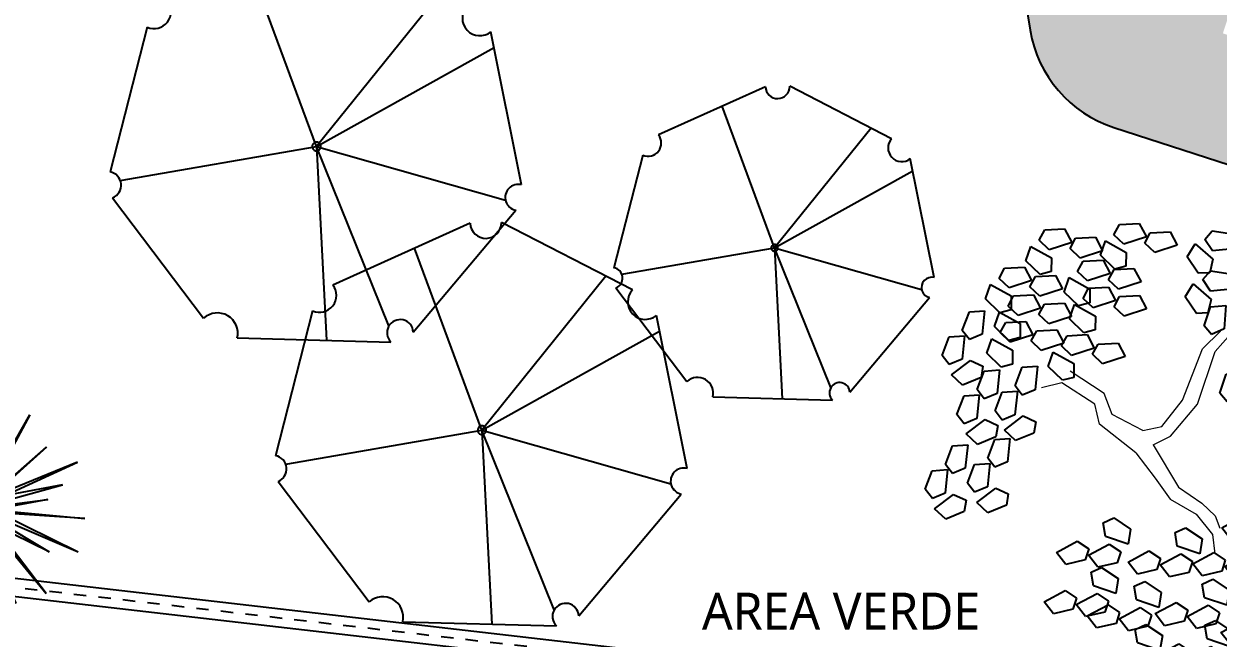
# Model space of a CAD drawing. Header units: feet. Extents: x 1019 to 2236, y -546 to 122.
# Drawn here: x 1088.16 to 1097.85, y -243.1 to -238.12 of the extents above; entities that cross this region are included whole.
import ezdxf

# ---------------------------------------------------------------- set-up
doc = ezdxf.new("R2010")
doc.units = ezdxf.units.FT
doc.header["$LTSCALE"] = 0.05
doc.header["$MEASUREMENT"] = 0
doc.linetypes.add('DASHDOT', pattern=[25.4, 12.7, -6.35, 0, -6.35])
for name, color, linetype, lineweight in [('A-GENM', 8, 'Continuous', 9), ('arq-pisos', 251, 'Continuous', 5), ('None', 7, 'Continuous', 5)]:
    doc.layers.add(name, color=color, linetype=linetype, lineweight=lineweight)
for name, color, linetype in [('DIM', 10, 'Continuous'), ('PISO', 8, 'Continuous'), ('SOLAR', 2, 'DASHDOT'), ('TXT', 2, 'Continuous')]:
    doc.layers.add(name, color=color, linetype=linetype)
doc.layers.add('PLANTS', color=7, linetype='Continuous', true_color=0x005716)
doc.styles.add('ads', font='trebuc.ttf', dxfattribs={"height": 0.14})

# ---------------------------------------------------------------- blocks, each defined once
blk = doc.blocks.new('Arbol200')
at = {"color": 33, "linetype": 'Continuous'}
for p, q in [((0.4574951999998916, 0.5537303999975819), (0.5337287999989598, 0.6718463999997737)), ((0.5337287999989598, 0.6718463999997737), (0.6184944000002246, 0.7262243999979517)), ((0.550641599999642, 0.5264423999993567), (0.6778007999986471, 0.6808067999980237)), ((0.6778007999986471, 0.6808067999980237), (0.8216783999996436, 0.7262243999979517)), ((0.3727367999994271, 0.3541499999984779), (0.4574951999998916, 0.5537303999975819)), ((-0.7032708000002571, 0.4266540000004141), (-0.8557092000001034, 0.5174819999978325)), ((0.4744223999989003, 0.3087359999997687), (0.550641599999642, 0.5264423999993567)), ((-0.7032708000002571, 0.3268620000002528), (-0.8640756000002624, 0.4358124000002107)), ((-0.2796048000013002, 0.3722759999989619), (-0.7032708000002571, 0.4266540000004141)), ((-1.135203042679223e-14, 0.2179043999978574), (-0.2796048000013002, 0.3722759999989619)), ((-0.2881512000001862, 0.2541600000000443), (-0.7032708000002571, 0.3268620000002528)), ((0.09313559999935705, 0.09998999999843078), (0.3727367999994271, 0.3541499999984779)), ((0.3389003999993179, 0.163529999997624), (0.4744223999989003, 0.3087359999997687)), ((-0.05929920000090758, 0.1362419999993989), (-0.2881512000001862, 0.2541600000000443)), ((0.09313559999935705, 0.09998999999843078), (-1.135203042679223e-14, 0.2179043999978574)), ((-1.135203042679223e-14, -2.84147705365001e-15), (-0.05929920000090758, 0.1362419999993989)), ((0.1779083999997851, -0.01812960000170562), (0.3389003999993179, 0.163529999997624)), ((-1.135203042679223e-14, -2.84147705365001e-15), (-0.07621920000075305, -0.2541636000012687)), ((0.1779083999997851, -0.01812960000170562), (0.01691640000025246, -0.3358259999997272)), ((-0.07621920000075305, -0.2541636000012687), (-0.2202912000004403, -0.3447936000004148)), ((-0.2202912000004403, -0.3447936000004148), (-0.3389040000005593, -0.6354035999997023)), ((0.01691640000025246, -0.3358259999997272), (-0.1271628000002351, -0.3993696000001392)), ((-0.1271628000002351, -0.3993696000001392), (-0.2372112000002857, -0.6806124000009759)), ((-0.2372112000002857, -0.6806124000009759), (-0.1695492000004492, -0.8260236000005562))]:
    blk.add_line(p, q, dxfattribs=at)
at = {"layer": 'PLANTS', "linetype": 'Continuous'}
for p, q in [((-0.6969347999998831, 1.644184799998035), (-0.5788044000010018, 1.74096719999761)), ((-0.5788044000010018, 1.74096719999761), (-0.4737060000003225, 1.689757199997981)), ((0.09125279999879013, 1.601254799998784), (0.1497887999999762, 1.74230639999914)), ((0.1497887999999762, 1.74230639999914), (0.2666231999988554, 1.746701999997455)), ((0.2666231999988554, 1.746701999997455), (0.2426508000000353, 1.566730800000002)), ((-0.9263412000002176, 1.555462799999802), (-0.8082072000001175, 1.652238000000213)), ((-0.8082072000001175, 1.652238000000213), (-0.7031088000010753, 1.601028000000585)), ((-0.4737060000003225, 1.689757199997981), (-0.5797007999999664, 1.542340800000599)), ((0.2941451999993546, 1.60529399999759), (0.3346091999986924, 1.703455199999004)), ((0.3346091999986924, 1.703455199999004), (0.4226903999993624, 1.692414000000278)), ((0.4226903999993624, 1.692414000000278), (0.4858559999995009, 1.553374800000162)), ((0.4894523999990156, 1.556042399999566), (0.5479955999993649, 1.697090399998703)), ((0.5479955999993649, 1.697090399998703), (0.6648227999990808, 1.701486000000292)), ((0.6648227999990808, 1.701486000000292), (0.640857599999424, 1.521514799999565)), ((0.6923411999999984, 1.560078000000428), (0.7328124000001366, 1.658235600000623)), ((0.7328124000001366, 1.658235600000623), (0.8208971999987511, 1.647197999999841)), ((-0.7031088000010753, 1.601028000000585), (-0.8091072000003009, 1.453615199997873)), ((-0.6849720000002093, 1.556225999999512), (-0.6969347999998831, 1.644184799998035)), ((-0.4766436000010912, 1.462525199998706), (-0.3585059999997725, 1.55930759999828)), ((-0.3585059999997725, 1.55930759999828), (-0.2534147999998936, 1.508097599998652)), ((0.1432800000000384, 1.529330399999887), (0.09125279999879013, 1.601254799998784)), ((0.2426508000000353, 1.566730800000002), (0.1432800000000384, 1.529330399999887)), ((0.40936319999945, 1.464969599997855), (0.2941451999993546, 1.60529399999759)), ((0.8075627999996754, 1.419753599997418), (0.6923411999999984, 1.560078000000428)), ((0.7519428000001311, 1.501466399999842), (0.8104859999988434, 1.642518000000197)), ((0.8104859999988434, 1.642518000000197), (0.9273132000001965, 1.646910000000568)), ((0.8208971999987511, 1.647197999999841), (0.8840627999988896, 1.50816239999767)), ((0.9273132000001965, 1.646910000000568), (0.9033479999989026, 1.466942399997785)), ((0.9548351999990585, 1.505501999997429), (0.9953063999991968, 1.603659599997624)), ((0.9953063999991968, 1.603659599997624), (1.083387599999867, 1.592625599998061)), ((1.083387599999867, 1.592625599998061), (1.146553200000005, 1.453586399997945)), ((-0.9143748000009622, 1.467503999998004), (-0.9263412000002176, 1.555462799999802)), ((-0.8091072000003009, 1.453615199997873), (-0.9143748000009622, 1.467503999998004)), ((-0.7060499999997887, 1.373803200000472), (-0.5879160000013257, 1.470581999998828)), ((-0.5797007999999664, 1.542340800000599), (-0.6849720000002093, 1.556225999999512)), ((-0.5879160000013257, 1.470581999998828), (-0.4828176000006464, 1.419379199998363)), ((-0.2534147999998936, 1.508097599998652), (-0.3594059999999558, 1.360684799999214)), ((0.4858559999995009, 1.553374800000162), (0.40936319999945, 1.464969599997855)), ((0.5414795999986267, 1.48411439999945), (0.4894523999990156, 1.556042399999566)), ((0.640857599999424, 1.521514799999565), (0.5414795999986267, 1.48411439999945)), ((0.8039771999989056, 1.429538399999726), (0.7519428000001311, 1.501466399999842)), ((0.9033479999989026, 1.466942399997785), (0.8039771999989056, 1.429538399999726)), ((0.8840627999988896, 1.50816239999767), (0.8075627999996754, 1.419753599997418)), ((1.070060399999954, 1.365181199998912), (0.9548351999990585, 1.505501999997429)), ((-0.9386964000001283, 1.390683599998371), (-0.7586100000013288, 1.413773999999827)), ((-0.9044280000011098, 1.278910799998991), (-0.9386964000001283, 1.390683599998371)), ((-0.7586100000013288, 1.413773999999827), (-0.6969312000003014, 1.327345199998669)), ((-0.4828176000006464, 1.419379199998363), (-0.5888124000002903, 1.271962799997706)), ((-0.4646807999997804, 1.374566400000182), (-0.4766436000010912, 1.462525199998706)), ((-0.3594059999999558, 1.360684799999214), (-0.4646807999997804, 1.374566400000182)), ((-0.2479752000001212, 1.34460719999806), (-0.1298448000012399, 1.441393199998853)), ((-0.02475000000014232, 1.390183199999225), (-0.1307447999997862, 1.242766799998569)), ((-0.1298448000012399, 1.441393199998853), (-0.02475000000014232, 1.390183199999225)), ((0.320921999999689, 1.360785600000596), (0.3613931999998272, 1.458957599999118)), ((0.3613931999998272, 1.458957599999118), (0.4494780000000787, 1.447909199997954)), ((0.4494780000000787, 1.447909199997954), (0.5126471999997988, 1.308877200000276)), ((0.7191287999990776, 1.31556960000016), (0.7595999999992159, 1.413741599998681)), ((0.7595999999992159, 1.413741599998681), (0.8476775999986671, 1.402693199997517)), ((0.8476775999986671, 1.402693199997517), (0.9108468000000243, 1.263661199999839)), ((1.05933960000001, 1.270760399999924), (1.117886399999941, 1.411812000000279)), ((1.146553200000005, 1.453586399997945), (1.070060399999954, 1.365181199998912)), ((1.117886399999941, 1.411812000000279), (1.234710000000075, 1.416203999997376)), ((1.234710000000075, 1.416203999997376), (1.210744799998781, 1.236236399997867)), ((-0.6969312000003014, 1.327345199998669), (-0.7530696000001739, 1.258577999997939)), ((-0.6940800000009516, 1.285844399998675), (-0.7060499999997887, 1.373803200000472)), ((-0.5888124000002903, 1.271962799997706), (-0.6940800000009516, 1.285844399998675)), ((-0.4773852000000374, 1.255888799997771), (-0.3592548000011561, 1.352663999998182)), ((-0.2541564000004768, 1.301453999998554), (-0.3601476000005391, 1.154037599997898)), ((-0.3592548000011561, 1.352663999998182), (-0.2541564000004768, 1.301453999998554)), ((-0.2360160000000291, 1.256648399999537), (-0.2479752000001212, 1.34460719999806)), ((0.4361471999989476, 1.220468400000024), (0.320921999999689, 1.360785600000596)), ((0.5126471999997988, 1.308877200000276), (0.4361471999989476, 1.220468400000024)), ((0.8343539999999734, 1.175255999997532), (0.7191287999990776, 1.31556960000016)), ((0.9816263999993565, 1.26099719999838), (1.022097599999495, 1.359165599998957)), ((1.022097599999495, 1.359165599998957), (1.110175199998946, 1.348117199997793)), ((1.110175199998946, 1.348117199997793), (1.173337199999503, 1.209085200000115)), ((1.262231999998937, 1.274795999997511), (1.302703199999075, 1.372960800000143)), ((1.302703199999075, 1.372960800000143), (1.390784399999745, 1.361919599998143)), ((1.390784399999745, 1.361919599998143), (1.453949999999884, 1.222880399998027)), ((-0.7530696000001739, 1.258577999997939), (-0.9044280000011098, 1.278910799998991)), ((-0.9003132000012668, 1.172116799998909), (-0.7821792000011668, 1.268899199998484)), ((-0.677088000001288, 1.217689199998855), (-0.7830828000009318, 1.070272799998199)), ((-0.7821792000011668, 1.268899199998484), (-0.677088000001288, 1.217689199998855)), ((-0.7184052000013366, 1.209023999999042), (-0.5383188000008999, 1.232114400000498)), ((-0.6841332000010992, 1.097251199999661), (-0.7184052000013366, 1.209023999999042)), ((-0.5383188000008999, 1.232114400000498), (-0.4766364000002908, 1.145689200000558)), ((-0.4654152000012004, 1.167926399998029), (-0.4773852000000374, 1.255888799997771)), ((-0.1307447999997862, 1.242766799998569), (-0.2360160000000291, 1.256648399999537)), ((0.269157599999005, 1.120226399998134), (0.327693600000191, 1.261277999998489)), ((0.327693600000191, 1.261277999998489), (0.4445243999994886, 1.265673600000079)), ((0.4445243999994886, 1.265673600000079), (0.4205556000002502, 1.085702399999351)), ((0.4720391999991875, 1.124265600000214), (0.5125103999993257, 1.22241959999919)), ((0.5125103999993257, 1.22241959999919), (0.6005915999999956, 1.211385599999627)), ((0.6005915999999956, 1.211385599999627), (0.6637643999992974, 1.072346399999512)), ((0.9108468000000243, 1.263661199999839), (0.8343539999999734, 1.175255999997532)), ((1.096844399999452, 1.120679999997807), (0.9816263999993565, 1.26099719999838)), ((1.111366799999621, 1.198832399999807), (1.05933960000001, 1.270760399999924)), ((1.173337199999503, 1.209085200000115), (1.096844399999452, 1.120679999997807)), ((1.210744799998781, 1.236236399997867), (1.111366799999621, 1.198832399999807)), ((1.377449999999032, 1.134475199998994), (1.262231999998937, 1.274795999997511)), ((1.453949999999884, 1.222880399998027), (1.377449999999032, 1.134475199998994)), ((-1.409558400000253, 1.113483599997559), (-1.305216000000121, 1.166212799997444)), ((-1.403931600000953, 0.9608759999977308), (-1.409558400000253, 1.113483599997559)), ((-1.305216000000121, 1.166212799997444), (-1.251925200000016, 0.9926423999993829)), ((-1.129723200001183, 1.083394799997401), (-1.011589200001083, 1.180169999997813)), ((-0.9064908000004037, 1.128967200000622), (-1.012489200001266, 0.9815507999999652)), ((-1.011589200001083, 1.180169999997813), (-0.9064908000004037, 1.128967200000622)), ((-0.8883540000011748, 1.084158000000386), (-0.9003132000012668, 1.172116799998909)), ((-0.4766364000002908, 1.145689200000558), (-0.532778399999745, 1.07691839999861)), ((-0.4897440000011669, 1.091105999998396), (-0.3096503999999299, 1.114196399999852)), ((-0.3601476000005391, 1.154037599997898), (-0.4654152000012004, 1.167926399998029)), ((-0.3096503999999299, 1.114196399999852), (-0.2479752000001212, 1.027771199999913)), ((0.3211848000002533, 1.048301999999236), (0.269157599999005, 1.120226399998134)), ((0.5872644000000832, 0.9839412000004784), (0.4720391999991875, 1.124265600000214)), ((0.6411275999991517, 1.097945999999135), (0.7579584000000863, 1.102337999999506)), ((0.7579584000000863, 1.102337999999506), (0.7339895999992109, 0.9223703999999968)), ((1.289016000000072, 1.030291199998461), (1.32948720000021, 1.128459599999039)), ((1.32948720000021, 1.128459599999039), (1.417564799999661, 1.117411199997875)), ((1.417564799999661, 1.117411199997875), (1.480733999999381, 0.9783792000001965)), ((-1.117753200000709, 0.9954359999988781), (-1.129723200001183, 1.083394799997401)), ((-0.7830828000009318, 1.070272799998199), (-0.8883540000011748, 1.084158000000386)), ((-0.532778399999745, 1.07691839999861), (-0.6841332000010992, 1.097251199999661)), ((-0.455468400001348, 0.9793331999990158), (-0.4897440000011669, 1.091105999998396)), ((-0.2479752000001212, 1.027771199999913), (-0.3041172000012125, 0.959003999999183)), ((0.4205556000002502, 1.085702399999351), (0.3211848000002533, 1.048301999999236)), ((0.5825880000000211, 0.9568943999987793), (0.6411275999991517, 1.097945999999135)), ((0.6637643999992974, 1.072346399999512), (0.5872644000000832, 0.9839412000004784)), ((0.7854803999989485, 0.9609335999975854), (0.8259443999999234, 1.059094799998999)), ((0.8259443999999234, 1.059094799998999), (0.9140255999989562, 1.048053600000273)), ((0.9140255999989562, 1.048053600000273), (0.9771911999990948, 0.9090144000001572)), ((1.404244799998912, 0.8899739999978891), (1.289016000000072, 1.030291199998461)), ((-1.477641600000254, 0.8771327999987959), (-1.37329560000054, 0.9298619999986811)), ((-1.326646800001265, 0.9172079999974783), (-1.403931600000953, 0.9608759999977308)), ((-1.37329560000054, 0.9298619999986811), (-1.320008400000017, 0.7562916000006197)), ((-1.251925200000016, 0.9926423999993829), (-1.326646800001265, 0.9172079999974783)), ((-1.142078400001094, 0.918615599999245), (-0.9619920000006572, 0.941705999997427)), ((-1.107806400000857, 0.8068427999998646), (-1.142078400001094, 0.918615599999245)), ((-1.012489200001266, 0.9815507999999652), (-1.117753200000709, 0.9954359999988781)), ((-0.9619920000006572, 0.941705999997427), (-0.9003096000000481, 0.8552771999995428)), ((-0.5705208000010429, 0.8200727999996131), (-0.4523904000005246, 0.9168480000000243)), ((-0.3041172000012125, 0.959003999999183), (-0.455468400001348, 0.9793331999990158)), ((-0.4523904000005246, 0.9168480000000243), (-0.3472919999998453, 0.8656451999995596)), ((-0.3411144000007084, 0.9087947999978467), (-0.22298400000019, 1.005577199997421)), ((-0.1178928000003111, 0.9543671999977931), (-0.2238875999999549, 0.8069508000004105)), ((-0.22298400000019, 1.005577199997421), (-0.1178928000003111, 0.9543671999977931)), ((0.4988339999990671, 0.8797571999999462), (0.5393051999992053, 0.9779256000005232)), ((0.5393051999992053, 0.9779256000005232), (0.6273863999998752, 0.9668771999993594)), ((0.6346151999996322, 0.8849699999998818), (0.5825880000000211, 0.9568943999987793)), ((0.6273863999998752, 0.9668771999993594), (0.6905520000000137, 0.827845199998407)), ((0.7339895999992109, 0.9223703999999968), (0.6346151999996322, 0.8849699999998818)), ((0.9006983999990438, 0.8206091999978496), (0.7854803999989485, 0.9609335999975854)), ((1.321253999999305, 0.8293967999998102), (1.379793600000073, 0.9704484000001655)), ((1.379793600000073, 0.9704484000001655), (1.496624399999371, 0.974843999998481)), ((1.480733999999381, 0.9783792000001965), (1.404244799998912, 0.8899739999978891)), ((1.496624399999371, 0.974843999998481), (1.472651999998914, 0.7948727999977534)), ((1.52414639999987, 0.8334359999986162), (1.564610399999208, 0.93159720000003)), ((1.564610399999208, 0.93159720000003), (1.652691599999878, 0.9205559999980294)), ((1.652691599999878, 0.9205559999980294), (1.715857200000016, 0.7815167999979138)), ((-1.472018400000536, 0.7245215999977489), (-1.477641600000254, 0.8771327999987959)), ((-0.9003096000000481, 0.8552771999995428), (-0.9564516000011394, 0.7865099999988131)), ((-0.3472919999998453, 0.8656451999995596), (-0.4532904000007079, 0.7182287999989029)), ((-0.3291516000010347, 0.8208359999993233), (-0.3411144000007084, 0.9087947999978467)), ((0.6140519999991625, 0.7394399999993737), (0.4988339999990671, 0.8797571999999462)), ((0.6905520000000137, 0.827845199998407), (0.6140519999991625, 0.7394399999993737)), ((0.9771911999990948, 0.9090144000001572), (0.9006983999990438, 0.8206091999978496)), ((1.014627599999937, 0.7481483999974414), (1.07317079999865, 0.8891963999998522)), ((1.07317079999865, 0.8891963999998522), (1.189994399998784, 0.8935919999981677)), ((1.189994399998784, 0.8935919999981677), (1.166032799998709, 0.7136243999986589)), ((1.217516399999283, 0.7521839999983029), (1.257987599999421, 0.850341599998498)), ((1.257987599999421, 0.850341599998498), (1.346072399999673, 0.8393075999989349)), ((1.373281199998917, 0.7574723999976384), (1.321253999999305, 0.8293967999998102)), ((1.346072399999673, 0.8393075999989349), (1.40923440000023, 0.7002683999988192)), ((1.639364399999965, 0.6931115999988804), (1.52414639999987, 0.8334359999986162)), ((-1.320008400000017, 0.7562916000006197), (-1.394730000001266, 0.6808571999987151)), ((-1.348264800000299, 0.6150203999979538), (-1.257735600000899, 0.7723979999984265)), ((-1.257735600000899, 0.7723979999984265), (-1.151604000000782, 0.7692551999985852)), ((-1.151604000000782, 0.7692551999985852), (-1.130792400001349, 0.6829559999987367)), ((-0.9564516000011394, 0.7865099999988131), (-1.107806400000857, 0.8068427999998646)), ((-0.8240904000009436, 0.6910883999982587), (-0.7059564000008435, 0.787870799997833)), ((-0.6008652000009647, 0.736660799998205), (-0.7068600000006084, 0.5892443999975483)), ((-0.7059564000008435, 0.787870799997833), (-0.6008652000009647, 0.736660799998205)), ((-0.5585616000009508, 0.7321139999978157), (-0.5705208000010429, 0.8200727999996131)), ((-0.2238875999999549, 0.8069508000004105), (-0.3291516000010347, 0.8208359999993233)), ((0.8122571999992828, 0.7164252000005916), (0.852728399999421, 0.8145935999978945)), ((0.852728399999421, 0.8145935999978945), (0.9408131999996725, 0.8035452000000048)), ((0.9408131999996725, 0.8035452000000048), (1.003982399999393, 0.6645131999990525)), ((1.066654799999549, 0.6762204000005994), (1.014627599999937, 0.7481483999974414)), ((1.332734399999379, 0.6118631999997859), (1.217516399999283, 0.7521839999983029)), ((1.472651999998914, 0.7948727999977534), (1.373281199998917, 0.7574723999976384)), ((1.715857200000016, 0.7815167999979138), (1.639364399999965, 0.6931115999988804)), ((-1.545080399999835, 0.6141276000002079), (-1.44073800000134, 0.6668568000000931)), ((-1.394730000001266, 0.6808571999987151), (-1.472018400000536, 0.7245215999977489)), ((-1.44073800000134, 0.6668568000000931), (-1.387447200001236, 0.4932863999987575)), ((-1.240200000000561, 0.659541599998917), (-1.135857600000429, 0.7122707999988023)), ((-1.234573200001262, 0.5069339999990887), (-1.240200000000561, 0.659541599998917)), ((-1.130792400001349, 0.6829559999987367), (-1.238526000000286, 0.5747147999998531)), ((-1.135857600000429, 0.7122707999988023), (-1.082566800000325, 0.5387003999974667)), ((-1.053496800001278, 0.6023664000000252), (-0.935362800001178, 0.6991416000004363)), ((-0.8302644000004988, 0.6479387999999715), (-0.9362628000013613, 0.5005223999993148)), ((-0.935362800001178, 0.6991416000004363), (-0.8302644000004988, 0.6479387999999715)), ((-0.8121276000012698, 0.6031259999985167), (-0.8240904000009436, 0.6910883999982587)), ((-0.5828796000005354, 0.6552935999981826), (-0.4027932000000987, 0.6783839999996387)), ((-0.5486111999998797, 0.5435207999988023), (-0.5828796000005354, 0.6552935999981826)), ((-0.4532904000007079, 0.7182287999989029), (-0.5585616000009508, 0.7321139999978157)), ((-0.4027932000000987, 0.6783839999996387), (-0.3411144000007084, 0.5919551999984803)), ((0.9274859999997601, 0.576108000000019), (0.8122571999992828, 0.7164252000005916)), ((1.003982399999393, 0.6645131999990525), (0.9274859999997601, 0.576108000000019)), ((1.166032799998709, 0.7136243999986589), (1.066654799999549, 0.6762204000005994)), ((1.40923440000023, 0.7002683999988192), (1.332734399999379, 0.6118631999997859)), ((1.550923200000204, 0.5889275999983482), (1.591394399998705, 0.6870959999989252)), ((1.591394399998705, 0.6870959999989252), (1.679479199998957, 0.6760511999989801)), ((1.679479199998957, 0.6760511999989801), (1.742648399998677, 0.5370191999980278)), ((-1.539453600000536, 0.4615200000003795), (-1.545080399999835, 0.6141276000002079)), ((-1.238526000000286, 0.5747147999998531), (-1.348264800000299, 0.6150203999979538)), ((-1.041530400000386, 0.5144075999982277), (-1.053496800001278, 0.6023664000000252)), ((-0.7068600000006084, 0.5892443999975483), (-0.8121276000012698, 0.6031259999985167)), ((-0.3411144000007084, 0.5919551999984803), (-0.3972528000005809, 0.5231879999977508)), ((0.6673644000000308, 0.4667040000003879), (0.7259003999995798, 0.6077555999974691)), ((0.7259003999995798, 0.6077555999974691), (0.8427311999988774, 0.6121511999990588)), ((0.8427311999988774, 0.6121511999990588), (0.818762399999639, 0.4321799999983312)), ((0.8702531999993766, 0.4707431999991939), (0.9107171999987144, 0.5688971999981702)), ((0.9107171999987144, 0.5688971999981702), (0.9987983999993844, 0.5578631999986072)), ((0.9987983999993844, 0.5578631999986072), (1.061963999999523, 0.4188239999984915)), ((1.244303999999999, 0.5076755999980349), (1.284775200000138, 0.6058475999998307)), ((1.284775200000138, 0.6058475999998307), (1.372849200000007, 0.5947991999986669)), ((1.372849200000007, 0.5947991999986669), (1.436021999999309, 0.4557671999977145)), ((1.666151999999044, 0.4486103999977757), (1.550923200000204, 0.5889275999983482)), ((-1.462168800000847, 0.417852000000127), (-1.539453600000536, 0.4615200000003795)), ((-1.387447200001236, 0.4932863999987575), (-1.462168800000847, 0.417852000000127)), ((-1.308283200000562, 0.4231908000001539), (-1.20394080000043, 0.475920000000039)), ((-1.157288399999936, 0.4632659999988362), (-1.234573200001262, 0.5069339999990887)), ((-1.20394080000043, 0.475920000000039), (-1.150650000000325, 0.3023495999987034)), ((-1.082566800000325, 0.5387003999974667), (-1.157288399999936, 0.4632659999988362)), ((-1.065855600000771, 0.4375835999973759), (-0.8857692000003339, 0.4606776000000508)), ((-0.9362628000013613, 0.5005223999993148), (-1.041530400000386, 0.5144075999982277)), ((-0.8857692000003339, 0.4606776000000508), (-0.8240868000013619, 0.3742487999988924)), ((-0.3972528000005809, 0.5231879999977508), (-0.5486111999998797, 0.5435207999988023)), ((0.719391599999642, 0.3947795999982162), (0.6673644000000308, 0.4667040000003879)), ((0.9854711999994719, 0.3304187999994582), (0.8702531999993766, 0.4707431999991939)), ((1.359529199999258, 0.3673619999986812), (1.244303999999999, 0.5076755999980349)), ((1.742648399998677, 0.5370191999980278), (1.666151999999044, 0.4486103999977757)), ((-1.613167200001055, 0.3777767999981705), (-1.508817600000123, 0.4305059999980557)), ((-1.607540400000118, 0.2251619999991789), (-1.613167200001055, 0.3777767999981705)), ((-1.508817600000123, 0.4305059999980557), (-1.455534000000819, 0.2569355999999942)), ((-1.302660000000844, 0.2705795999991067), (-1.308283200000562, 0.4231908000001539)), ((-1.031583600000533, 0.3258107999979955), (-1.065855600000771, 0.4375835999973759)), ((-0.8240868000013619, 0.3742487999988924), (-0.8802252000012344, 0.3054815999981628)), ((0.818762399999639, 0.4321799999983312), (0.719391599999642, 0.3947795999982162)), ((1.061963999999523, 0.4188239999984915), (0.9854711999994719, 0.3304187999994582)), ((1.133229599999674, 0.2398319999985659), (1.191769199998805, 0.3808799999977026)), ((1.191769199998805, 0.3808799999977026), (1.30859999999974, 0.3852755999992922)), ((1.30859999999974, 0.3852755999992922), (1.284631199998864, 0.2053043999985647)), ((1.436021999999309, 0.4557671999977145), (1.359529199999258, 0.3673619999986812)), ((1.45521359999874, 0.3123323999992834), (1.513749599999926, 0.4533839999996388)), ((1.513749599999926, 0.4533839999996388), (1.630583999998805, 0.4577795999979543)), ((1.630583999998805, 0.4577795999979543), (1.606611599999985, 0.2778084000005009)), ((1.658095199998922, 0.3163715999980894), (1.698566399999061, 0.4145256000003399)), ((1.698566399999061, 0.4145256000003399), (1.786651199999312, 0.4034915999975027)), ((1.786651199999312, 0.4034915999975027), (1.849820399999032, 0.264452399997387)), ((-1.150650000000325, 0.3023495999987034), (-1.225371599999937, 0.226915200000073)), ((-1.178906400000608, 0.1610783999993117), (-1.088380800000789, 0.318459599997729)), ((-1.088380800000789, 0.318459599997729), (-0.9822528000002535, 0.3153131999999431)), ((-0.8802252000012344, 0.3054815999981628), (-1.031583600000533, 0.3258107999979955)), ((-0.9822528000002535, 0.3153131999999431), (-0.9614376000012383, 0.2290175999980391)), ((0.8970335999992926, 0.2262347999989259), (0.937501199999849, 0.324403199999503)), ((0.937501199999849, 0.324403199999503), (1.025586000000101, 0.3133547999983392)), ((1.025586000000101, 0.3133547999983392), (1.088758799999402, 0.1743227999973868)), ((1.336114799999438, 0.2438675999994274), (1.376585999999577, 0.3420323999987857)), ((1.376585999999577, 0.3420323999987857), (1.464667200000247, 0.3309912000000594)), ((1.507240799999988, 0.2404080000003858), (1.45521359999874, 0.3123323999992834)), ((1.464667200000247, 0.3309912000000594), (1.527839999999548, 0.1919519999999437)), ((1.606611599999985, 0.2778084000005009), (1.507240799999988, 0.2404080000003858)), ((1.773320399999818, 0.1760471999983537), (1.658095199998922, 0.3163715999980894)), ((-1.530252000000848, 0.1815011999980896), (-1.607540400000118, 0.2251619999991789)), ((-1.455534000000819, 0.2569355999999942), (-1.530252000000848, 0.1815011999980896)), ((-1.483786799999882, 0.1156644000006025), (-1.393261200000063, 0.2730419999978011)), ((-1.393261200000063, 0.2730419999978011), (-1.287129599999946, 0.2698991999979597)), ((-1.266318000000513, 0.1835999999981112), (-1.374047999999868, 0.07535879999922769)), ((-1.225371599999937, 0.226915200000073), (-1.302660000000844, 0.2705795999991067)), ((-1.287129599999946, 0.2698991999979597), (-1.266318000000513, 0.1835999999981112)), ((-0.9614376000012383, 0.2290175999980391), (-1.069167600000594, 0.1207727999979369)), ((1.012258800000188, 0.08591759999835345), (0.8970335999992926, 0.2262347999989259)), ((1.185256799999286, 0.1679039999984496), (1.133229599999674, 0.2398319999985659)), ((1.284631199998864, 0.2053043999985647), (1.185256799999286, 0.1679039999984496)), ((1.451339999998697, 0.1035467999976362), (1.336114799999438, 0.2438675999994274)), ((1.527839999999548, 0.1919519999999437), (1.451339999998697, 0.1035467999976362)), ((1.849820399999032, 0.264452399997387), (1.773320399999818, 0.1760471999983537)), ((-1.374047999999868, 0.07535879999922769), (-1.483786799999882, 0.1156644000006025)), ((-1.069167600000594, 0.1207727999979369), (-1.178906400000608, 0.1610783999993117)), ((1.088758799999402, 0.1743227999973868), (1.012258800000188, 0.08591759999835345)), ((1.362905999999737, -0.0006408000008406127), (1.403377199999875, 0.09753119999768102)), ((1.403377199999875, 0.09753119999768102), (1.491462000000126, 0.08648279999979137)), ((1.684889999998802, 0.07186319999782143), (1.72536119999894, 0.1700315999983985)), ((1.72536119999894, 0.1700315999983985), (1.81344239999961, 0.1589832000005089)), ((1.81344239999961, 0.1589832000005089), (1.876607999999748, 0.01995119999955648)), ((0.7011935999993397, -0.08703359999963424), (0.7597295999988887, 0.05401799999744696)), ((0.7597295999988887, 0.05401799999744696), (0.8765639999994049, 0.05841359999903659)), ((0.8765639999994049, 0.05841359999903659), (0.8525915999989478, -0.1215576000016909)), ((0.9040751999995222, -0.08299440000082824), (0.9445463999996604, 0.01515959999814811)), ((0.9445463999996604, 0.01515959999814811), (1.032631199999912, 0.004125599998585017)), ((1.032631199999912, 0.004125599998585017), (1.095800399999632, -0.1349136000015306)), ((1.09084319999946, -0.1051596000001183), (1.14938639999981, 0.03588839999901836)), ((1.14938639999981, 0.03588839999901836), (1.266213599999526, 0.04028400000060799)), ((1.266213599999526, 0.04028400000060799), (1.242248399999869, -0.139683600002175)), ((1.491462000000126, 0.08648279999979137), (1.554623999999046, -0.05254920000116101)), ((1.800107999998897, -0.06845399999947686), (1.684889999998802, 0.07186319999782143)), ((1.876607999999748, 0.01995119999955648), (1.800107999998897, -0.06845399999947686)), ((-1.536742800001241, -0.08989559999936601), (-1.445896800001003, -0.01631519999973818)), ((-1.498996800000361, -0.2378772000014606), (-1.536742800001241, -0.08989559999936601)), ((-1.445896800001003, -0.01631519999973818), (-1.357135200000823, -0.1747044000021589)), ((0.7532207999989509, -0.158958000001806), (0.7011935999993397, -0.08703359999963424)), ((1.019304, -0.223318800000564), (0.9040751999995222, -0.08299440000082824)), ((1.293735600000025, -0.101124000002531), (1.334206800000163, -0.002966400002335944)), ((1.334206800000163, -0.002966400002335944), (1.422287999999196, -0.01400040000189904)), ((1.478127599999413, -0.1409544000001944), (1.362905999999737, -0.0006408000008406127)), ((1.422287999999196, -0.01400040000189904), (1.485453599999334, -0.1530396000020147)), ((1.554623999999046, -0.05254920000116101), (1.478127599999413, -0.1409544000001944)), ((-1.357135200000823, -0.1747044000021589), (-1.414231200000734, -0.2642292000004118)), ((-1.011567600000319, -0.2259432000017142), (-0.9207216000000811, -0.1523592000008676)), ((-0.9207216000000811, -0.1523592000008676), (-0.83196360000112, -0.3107484000000141)), ((0.8525915999989478, -0.1215576000016909), (0.7532207999989509, -0.158958000001806)), ((1.095800399999632, -0.1349136000015306), (1.019304, -0.223318800000564)), ((1.142870399999071, -0.1770876000002346), (1.09084319999946, -0.1051596000001183)), ((1.242248399999869, -0.139683600002175), (1.142870399999071, -0.1770876000002346)), ((1.40895360000012, -0.241444800001048), (1.293735600000025, -0.101124000002531)), ((1.485453599999334, -0.1530396000020147), (1.40895360000012, -0.241444800001048)), ((-1.553353200001049, -0.3353039999998174), (-1.46250360000123, -0.2617164000010263)), ((-1.414231200000734, -0.2642292000004118), (-1.498996800000361, -0.2378772000014606)), ((-1.46250360000123, -0.2617164000010263), (-1.373745600000632, -0.4201128000026102)), ((-1.206395999999961, -0.3076056000001727), (-1.11555000000136, -0.2340252000005449)), ((-1.11555000000136, -0.2340252000005449), (-1.026792000000762, -0.3924108000017469)), ((-0.9738216000010764, -0.3739212000025901), (-1.011567600000319, -0.2259432000017142)), ((-0.6219180000001984, -0.3167639999999693), (-0.5310684000003788, -0.2431836000003414)), ((-0.5310684000003788, -0.2431836000003414), (-0.4423103999997806, -0.4015727999994879)), ((0.9308699999994018, -0.3275028000010962), (0.97134119999954, -0.2293344000005191)), ((0.97134119999954, -0.2293344000005191), (1.05942240000021, -0.240382800001683)), ((1.05942240000021, -0.240382800001683), (1.122587999998711, -0.3794147999993612)), ((1.320519599999523, -0.3456323999995248), (1.360990799999661, -0.2474604000010032)), ((1.360990799999661, -0.2474604000010032), (1.449068399999112, -0.258508800002167)), ((1.449068399999112, -0.258508800002167), (1.512237599998832, -0.3975407999998452)), ((-1.515610799999751, -0.4832820000006933), (-1.553353200001049, -0.3353039999998174)), ((-1.168650000000719, -0.4555836000010486), (-1.206395999999961, -0.3076056000001727)), ((-0.83196360000112, -0.3107484000000141), (-0.8890559999998117, -0.4002732000015413)), ((-0.5841720000009558, -0.4647420000008452), (-0.6219180000001984, -0.3167639999999693)), ((1.046087999999497, -0.4678200000016687), (0.9308699999994018, -0.3275028000010962)), ((1.435744799998781, -0.4859460000021528), (1.320519599999523, -0.3456323999995248)), ((-1.373745600000632, -0.4201128000026102), (-1.430841600000542, -0.5096304000016999)), ((-1.371513600001356, -0.5641631999998963), (-1.316278800001248, -0.3912047999994712)), ((-1.316278800001248, -0.3912047999994712), (-1.211882400000843, -0.3718548000004404)), ((-1.173308400001235, -0.4518071999995328), (-1.255730399999822, -0.5803668000011413)), ((-1.211882400000843, -0.3718548000004404), (-1.173308400001235, -0.4518071999995328)), ((-1.083884400001091, -0.4819355999999999), (-1.168650000000719, -0.4555836000010486)), ((-1.026792000000762, -0.3924108000017469), (-1.083884400001091, -0.4819355999999999)), ((-1.028178000000127, -0.4713480000009468), (-0.9373319999998897, -0.3977604000021557)), ((-0.8890559999998117, -0.4002732000015413), (-0.9738216000010764, -0.3739212000025901)), ((-0.9373319999998897, -0.3977604000021557), (-0.848570400001347, -0.5561568000004655)), ((-0.4423103999997806, -0.4015727999994879), (-0.4994064000013281, -0.4910976000010151)), ((1.122587999998711, -0.3794147999993612), (1.046087999999497, -0.4678200000016687)), ((1.512237599998832, -0.3975407999998452), (1.435744799998781, -0.4859460000021528)), ((-1.430841600000542, -0.5096304000016999), (-1.515610799999751, -0.4832820000006933)), ((-1.22300639999977, -0.5530103999994054), (-1.132160400001169, -0.4794228000006143)), ((-1.132160400001169, -0.4794228000006143), (-1.043402400000571, -0.6378192000021982)), ((-0.9904356000004668, -0.6193295999997672), (-1.028178000000127, -0.4713480000009468)), ((-0.8463420000000155, -0.7002035999998071), (-0.791107199999908, -0.5272488000006006)), ((-0.791107199999908, -0.5272488000006006), (-0.6867108000011398, -0.5078988000015698)), ((-0.6867108000011398, -0.5078988000015698), (-0.6481332000003135, -0.5878512000006623)), ((-0.6385284000000069, -0.5621724000004206), (-0.5476823999997691, -0.4885848000016295)), ((-0.4994064000013281, -0.4910976000010151), (-0.5841720000009558, -0.4647420000008452)), ((-0.5476823999997691, -0.4885848000016295), (-0.4589208000012263, -0.6469776000019948)), ((-1.384308000000976, -0.6436296000014436), (-1.293458400001157, -0.570045600000597)), ((-1.255730399999822, -0.5803668000011413), (-1.371513600001356, -0.5641631999998963)), ((-1.293458400001157, -0.570045600000597), (-1.204700400000559, -0.7284384000009623)), ((-1.185264000000109, -0.7009920000015), (-1.22300639999977, -0.5530103999994054)), ((-1.043402400000571, -0.6378192000021982), (-1.100494800000899, -0.727336800001288)), ((-1.041170400001294, -0.7818660000015398), (-0.985935600001187, -0.6089112000023333)), ((-0.9056664000012573, -0.6456743999995552), (-0.9904356000004668, -0.6193295999997672)), ((-0.985935600001187, -0.6089112000023333), (-0.8815392000007818, -0.5895612000000283)), ((-0.848570400001347, -0.5561568000004655), (-0.9056664000012573, -0.6456743999995552)), ((-0.8815392000007818, -0.5895612000000283), (-0.8429615999999555, -0.669513600002395)), ((-0.6481332000003135, -0.5878512000006623), (-0.7305588000001193, -0.7164144000002153)), ((-0.6007860000003461, -0.7101504000012965), (-0.6385284000000069, -0.5621724000004206)), ((-0.4566888000003132, -0.791028000002555), (-0.4014575999997874, -0.6180696000021298)), ((-0.4014575999997874, -0.6180696000021298), (-0.2970575999998004, -0.5987232000010436)), ((-0.2970575999998004, -0.5987232000010436), (-0.2584836000001928, -0.678675600000136)), ((-1.346562000000097, -0.7916076000023196), (-1.384308000000976, -0.6436296000014436)), ((-1.204700400000559, -0.7284384000009623), (-1.261796400000469, -0.8179596000012708)), ((-1.100494800000899, -0.727336800001288), (-1.185264000000109, -0.7009920000015)), ((-0.8429615999999555, -0.669513600002395), (-0.9253871999997614, -0.798076800001948)), ((-0.7305588000001193, -0.7164144000002153), (-0.8463420000000155, -0.7002035999998071)), ((-0.8422128000002089, -0.7796772000005177), (-0.751366799999971, -0.7060968000008898)), ((-0.751366799999971, -0.7060968000008898), (-0.6626088000010099, -0.8644860000000363)), ((-0.6302844000003573, -0.7978032000010017), (-0.5394384000001196, -0.7242228000013738)), ((-0.5160168000011367, -0.7364988000023032), (-0.6007860000003461, -0.7101504000012965)), ((-0.5394384000001196, -0.7242228000013738), (-0.450673200000358, -0.8826120000005203)), ((-0.4589208000012263, -0.6469776000019948), (-0.5160168000011367, -0.7364988000023032)), ((-0.2584836000001928, -0.678675600000136), (-0.3409091999999986, -0.8072352000017445)), ((-1.400914800001203, -0.8890344000006762), (-1.310068800000965, -0.8154540000010484)), ((-1.261796400000469, -0.8179596000012708), (-1.346562000000097, -0.7916076000023196)), ((-1.310068800000965, -0.8154540000010484), (-1.221310800000367, -0.9738432000001949)), ((-0.9253871999997614, -0.798076800001948), (-1.041170400001294, -0.7818660000015398)), ((-1.037037600000269, -0.8886312000016943), (-0.9461916000000314, -0.8150508000020664)), ((-0.9461916000000314, -0.8150508000020664), (-0.8574336000010703, -0.9734363999999942)), ((-0.804470400000548, -0.9276516000001748), (-0.8422128000002089, -0.7796772000005177)), ((-0.5925384000011149, -0.9457812000018776), (-0.6302844000003573, -0.7978032000010017)), ((-0.3409091999999986, -0.8072352000017445), (-0.4566888000003132, -0.791028000002555)), ((0.06832080000020824, -0.9206675999997997), (0.09282599999932017, -0.8173584000007422)), ((0.09282599999932017, -0.8173584000007422), (0.1815479999991908, -0.8143884000004646)), ((0.1815479999991908, -0.8143884000004646), (0.2658275999996362, -0.9417419999997974)), ((-1.363176000001124, -1.037015999999497), (-1.400914800001203, -0.8890344000006762)), ((-0.9992952000006083, -1.036605600001351), (-1.037037600000269, -0.8886312000016943)), ((-0.6626088000010099, -0.8644860000000363), (-0.7197012000013386, -0.9540072000003448)), ((-0.450673200000358, -0.8826120000005203), (-0.5077764000010688, -0.9721332000008288)), ((-0.3269628000000125, -0.8877096000007468), (-0.1462104000000295, -0.8705376000023561)), ((-0.2963700000011272, -1.000544399999492), (-0.3269628000000125, -0.8877096000007468)), ((-0.1462104000000295, -0.8705376000023561), (-0.08740440000075295, -0.9589428000013895)), ((0.6772967999999195, -0.9171504000009036), (0.7660187999997902, -0.914180400000626)), ((0.7660187999997902, -0.914180400000626), (0.8502984000002356, -1.041533999999959)), ((-1.221310800000367, -0.9738432000001949), (-1.278406800000278, -1.063360800002559)), ((-1.219078800001091, -1.117889999999536), (-1.163844000000984, -0.9449316000023855)), ((-1.163844000000984, -0.9449316000023855), (-1.059447600000578, -0.9255852000012992)), ((-1.020873600000971, -1.005537600000392), (-1.103295600001195, -1.134100799999945)), ((-1.059447600000578, -0.9255852000012992), (-1.020873600000971, -1.005537600000392)), ((-0.8574336000010703, -0.9734363999999942), (-0.9145259999997619, -1.062957600000303)), ((-0.8588232000000174, -1.02508199999975), (-0.7679771999997796, -0.9514980000021779)), ((-0.7197012000013386, -0.9540072000003448), (-0.804470400000548, -0.9276516000001748)), ((-0.7679771999997796, -0.9514980000021779), (-0.6792192000008185, -1.109887200001324)), ((-0.646894800000166, -1.043208000000234), (-0.5560487999999281, -0.9696276000006064)), ((-0.5077764000010688, -0.9721332000008288), (-0.5925384000011149, -0.9457812000018776)), ((-0.5560487999999281, -0.9696276000006064), (-0.4672836000001666, -1.128016799999753)), ((-0.1457640000011565, -1.025827199999915), (-0.2963700000011272, -1.000544399999492)), ((-0.08740440000075295, -0.9589428000013895), (-0.1457640000011565, -1.025827199999915)), ((-0.1092060000013703, -1.002085200000513), (0.07154640000024984, -0.9849168000000673)), ((-0.07862400000122988, -1.114920000002533), (-0.1092060000013703, -1.002085200000513)), ((0.2042064000001005, -1.041094800001886), (0.06832080000020824, -0.9206675999997997)), ((0.07154640000024984, -0.9849168000000673), (0.1303523999995264, -1.073322000002375)), ((0.2658275999996362, -0.9417419999997974), (0.2042064000001005, -1.041094800001886)), ((0.2575187999993318, -0.9875016000009083), (0.4382711999993148, -0.9703260000012988)), ((0.2881007999994722, -1.100332800001709), (0.2575187999993318, -0.9875016000009083)), ((0.4382711999993148, -0.9703260000012988), (0.4970735999990097, -1.058731200000332)), ((0.6527987999999709, -1.020459599999961), (0.6772967999999195, -0.9171504000009036)), ((-1.278406800000278, -1.063360800002559), (-1.363176000001124, -1.037015999999497)), ((-1.053648000000078, -1.134032399999708), (-0.9627984000002583, -1.06045200000008)), ((-0.9145259999997619, -1.062957600000303), (-0.9992952000006083, -1.036605600001351)), ((-0.9627984000002583, -1.06045200000008), (-0.8740404000012971, -1.218841200002501)), ((-0.8210808000003567, -1.173060000000626), (-0.8588232000000174, -1.02508199999975)), ((-0.6769871999999054, -1.253937600001885), (-0.6217523999997979, -1.080975600000241)), ((-0.6091524000005051, -1.19118600000111), (-0.646894800000166, -1.043208000000234)), ((-0.6217523999997979, -1.080975600000241), (-0.5173560000010297, -1.061629200002429)), ((-0.5173560000010297, -1.061629200002429), (-0.4787784000002033, -1.141585199999466)), ((-0.4650516000008905, -1.272063600002369), (-0.4098204000003647, -1.099105200001944)), ((-0.4098204000003647, -1.099105200001944), (-0.3054204000003778, -1.079758800000857)), ((-0.3054204000003778, -1.079758800000857), (-0.2668464000007702, -1.15971119999995)), ((0.1303523999995264, -1.073322000002375), (0.07198559999995952, -1.140210000002119)), ((0.1530935999989992, -1.2019175999998), (0.1775915999989479, -1.098608400000742)), ((0.1775915999989479, -1.098608400000742), (0.2663207999996189, -1.095638400000465)), ((0.2663207999996189, -1.095638400000465), (0.350593199999264, -1.222991999999797)), ((0.4970735999990097, -1.058731200000332), (0.4387103999990244, -1.125619200000076)), ((0.4752683999988107, -1.101877200000675), (0.6560207999987937, -1.084705200002284)), ((0.7886807999986444, -1.140886800002048), (0.6527987999999709, -1.020459599999961)), ((0.6560207999987937, -1.084705200002284), (0.7148232000001257, -1.173110400001317)), ((0.8502984000002356, -1.041533999999959), (0.7886807999986444, -1.140886800002048)), ((-1.103295600001195, -1.134100799999945), (-1.219078800001091, -1.117889999999536)), ((-1.015909199999999, -1.282014000001803), (-1.053648000000078, -1.134032399999708)), ((-0.8718119999999657, -1.362888000001843), (-0.8165771999998582, -1.189929600001417)), ((-0.7363116000011473, -1.199404800000414), (-0.8210808000003567, -1.173060000000626)), ((-0.8165771999998582, -1.189929600001417), (-0.7121771999998713, -1.170583200000331)), ((-0.6792192000008185, -1.109887200001324), (-0.7363116000011473, -1.199404800000414)), ((-0.7121771999998713, -1.170583200000331), (-0.6736032000002637, -1.250535599999423)), ((-0.4787784000002033, -1.141585199999466), (-0.5612040000000093, -1.270144800001074)), ((-0.4672836000001666, -1.128016799999753), (-0.524379600000077, -1.217534400002117)), ((-0.2668464000007702, -1.15971119999995), (-0.3492720000005761, -1.288270800001558)), ((-0.2421936000008031, -1.168959600000747), (-0.0614412000008201, -1.151787600002356)), ((-0.2116043999998624, -1.281794399999492), (-0.2421936000008031, -1.168959600000747)), ((0.07198559999995952, -1.140210000002119), (-0.07862400000122988, -1.114920000002533)), ((-0.0614412000008201, -1.151787600002356), (-0.002638800001125208, -1.24019280000139)), ((0.4387103999990244, -1.125619200000076), (0.2881007999994722, -1.100332800001709)), ((0.5058575999997514, -1.21471199999942), (0.4752683999988107, -1.101877200000675)), ((0.7148232000001257, -1.173110400001317), (0.6564600000001405, -1.24000200000228)), ((-0.9311364000012077, -1.308358800001591), (-1.015909199999999, -1.282014000001803)), ((-0.8740404000012971, -1.218841200002501), (-0.9311364000012077, -1.308358800001591)), ((-0.6736032000002637, -1.250535599999423), (-0.7560288000000696, -1.379098800002251)), ((-0.5612040000000093, -1.270144800001074), (-0.6769871999999054, -1.253937600001885)), ((-0.524379600000077, -1.217534400002117), (-0.6091524000005051, -1.19118600000111)), ((-0.3492720000005761, -1.288270800001558), (-0.4650516000008905, -1.272063600002369)), ((-0.06099480000031007, -1.307077199999915), (-0.2116043999998624, -1.281794399999492)), ((-0.002638800001125208, -1.24019280000139), (-0.06099480000031007, -1.307077199999915)), ((-0.02444040000010544, -1.283338800001732), (0.1563119999998775, -1.266166800000067)), ((0.2889719999997282, -1.322344800001886), (0.1530935999989992, -1.2019175999998)), ((0.1563119999998775, -1.266166800000067), (0.2151179999991541, -1.354572000002375)), ((0.350593199999264, -1.222991999999797), (0.2889719999997282, -1.322344800001886)), ((0.3677507999993281, -1.296039600002407), (0.5485031999993111, -1.278867600000743)), ((0.6564600000001405, -1.24000200000228), (0.5058575999997514, -1.21471199999942)), ((0.5485031999993111, -1.278867600000743), (0.6073092000002247, -1.367272799999776)), ((0.7630415999987121, -1.329001199999405), (0.7875395999986607, -1.225692000000348)), ((0.7875395999986607, -1.225692000000348), (0.8762687999993317, -1.22272200000007)), ((0.8762687999993317, -1.22272200000007), (0.9605411999989768, -1.350072000001458)), ((-0.7560288000000696, -1.379098800002251), (-0.8718119999999657, -1.362888000001843)), ((-0.6658632000009788, -1.368741600002616), (-0.4851108000009957, -1.351569600000951)), ((-0.6352776000012568, -1.481576400001361), (-0.6658632000009788, -1.368741600002616)), ((-0.4851108000009957, -1.351569600000951), (-0.4263048000000822, -1.439974799999985)), ((-0.270579600000758, -1.401703199999613), (-0.246074400000009, -1.298394000000556)), ((-0.246074400000009, -1.298394000000556), (-0.1573524000001384, -1.295424000000278)), ((-0.1573524000001384, -1.295424000000278), (-0.07307280000133004, -1.422774000001666)), ((0.006152399998779867, -1.396170000002533), (-0.02444040000010544, -1.283338800001732)), ((0.2151179999991541, -1.354572000002375), (0.1567583999987505, -1.421460000002119)), ((0.3983435999998505, -1.408874400001153), (0.3677507999993281, -1.296039600002407)), ((0.6073092000002247, -1.367272799999776), (0.5489495999998212, -1.43416079999952)), ((0.898919999999441, -1.449428400001491), (0.7630415999987121, -1.329001199999405)), ((0.9605411999989768, -1.350072000001458), (0.898919999999441, -1.449428400001491)), ((-0.4263048000000822, -1.439974799999985), (-0.4846644000004857, -1.506862799999729)), ((-0.1346940000008658, -1.5221304000017), (-0.270579600000758, -1.401703199999613)), ((-0.07307280000133004, -1.422774000001666), (-0.1346940000008658, -1.5221304000017)), ((0.1567583999987505, -1.421460000002119), (0.006152399998779867, -1.396170000002533)), ((0.5489495999998212, -1.43416079999952), (0.3983435999998505, -1.408874400001153)), ((0.5855075999996074, -1.410418800000119), (0.7662599999995904, -1.393246800001728)), ((0.6160967999989111, -1.523253600002138), (0.5855075999996074, -1.410418800000119)), ((0.7662599999995904, -1.393246800001728), (0.825065999998867, -1.481652000000761)), ((-0.4846644000004857, -1.506862799999729), (-0.6352776000012568, -1.481576400001361)), ((-0.4481064000006995, -1.483117200002382), (-0.2673540000007165, -1.465948800001937)), ((-0.4175244000005591, -1.595955600002347), (-0.4481064000006995, -1.483117200002382)), ((-0.2673540000007165, -1.465948800001937), (-0.2085479999998028, -1.55435400000097)), ((-0.2085479999998028, -1.55435400000097), (-0.2669148000010068, -1.621242000000714)), ((0.7667064000001005, -1.548540000000506), (0.6160967999989111, -1.523253600002138)), ((0.825065999998867, -1.481652000000761), (0.7667064000001005, -1.548540000000506)), ((-0.2669148000010068, -1.621242000000714), (-0.4175244000005591, -1.595955600002347))]:
    blk.add_line(p, q, dxfattribs=at)
blk = doc.blocks.new('ARBOL4')
at = {"layer": 'PLANTS'}
for p, q in [((0.1899800000000766, 0.4429339999996671), (-0.1577720000000511, 0.4574759999995592)), ((-0.2152249999999469, 0.439233999999459), (-0.4456980000000215, 0.1737880000000303)), ((-0.1720059999998114, 0.4302120000001821), (-2.842170943040401e-14, -2.842170943040401e-14)), ((0.4654390000000319, 0.1266879999993478), (0.2585340000000258, 0.409627999999401)), ((-2.842170943040401e-14, -2.842170943040401e-14), (0.3816190000001995, 0.241315999999614)), ((-0.4742929999997898, 0.08768700000015883), (-0.409358999999796, -0.2639520000002733)), ((0.392021000000085, -0.274733000000225), (0.4821400000000438, 0.05578199999942512)), ((-2.842170943040401e-14, -2.842170943040401e-14), (-0.4366259999997339, -0.1162990000002821)), ((-0.3737299999998243, -0.2515890000004504), (-2.842170943040401e-14, -2.842170943040401e-14)), ((-2.842170943040401e-14, -2.842170943040401e-14), (-0.03092599999993695, -0.456175000000286)), ((0.4102560000000892, -0.2078570000003594), (-2.842170943040401e-14, -2.842170943040401e-14)), ((-2.842170943040401e-14, -2.842170943040401e-14), (0.3113290000000859, -0.3563519999998164)), ((-0.3758429999998327, -0.3099650000004033), (-0.04903399999969338, -0.4845290000003217)), ((0.01192100000022833, -0.4854180000002373), (0.3453370000001712, -0.3416919999999948))]:
    blk.add_line(p, q, dxfattribs=at)
for centre, radius, start, end in [((-0.1890739999999198, 0.4564700000000528), 0.031319, 213.3860779999999, 1.840691), ((0.2283990000000529, 0.4348030000000733), 0.03927, 168.050674, 320.127319), ((-0.473469999999935, 0.1352120000001094), 0.047533, 269.007996, 54.24858100000002), ((0.4743880000000615, 0.09137699999971005), 0.036427, 104.220505, 282.2873540000001), ((-2.842170943040401e-14, -2.842170943040401e-14), 0.01, 0, 180), ((-2.842170943040401e-14, -2.842170943040401e-14), 0.01, 180, 0), ((-0.3836719999999616, -0.2804550000001029), 0.030531, 284.858551, 147.280869), ((0.3713179999999454, -0.3100519999998426), 0.04094, 59.622765, 230.608597), ((-0.01854299999970976, -0.4840420000000734), 0.030495, 357.413361, 180.915833)]:
    blk.add_arc(centre, radius, start, end, dxfattribs=at)
blk = doc.blocks.new('T36')
at = {"color": 86, "linetype": 'Continuous'}
for p, q in [((-0.003432332799093274, -0.009416746714123292), (-0.05411833279913481, 0.4721182532857711)), ((-0.05411833279913481, 0.4721182532857711), (-0.003432332799093274, 0.09195825328606588)), ((-0.003432332799093274, -0.009416746714123292), (0.0979426672010959, 0.4721182532857711)), ((-0.003432332799093274, 0.09195825328606588), (0.0979426672010959, 0.4721182532857711)), ((-0.003432332799093274, -0.009416746714123292), (-0.2936033327991936, 0.3918132532853633)), ((-0.2936033327991936, 0.3918132532853633), (-0.07946333279915052, 0.06661425328547921)), ((-0.003432332799093274, -0.009416746714123292), (-0.1808393327987687, 0.3453992532859047)), ((-0.1808393327987687, 0.3453992532859047), (-0.08295933279896417, 0.1006982532853726)), ((-0.003432332799093274, -0.009416746714123292), (0.3071196672008227, 0.3692682532855542)), ((-0.003432332799093274, -0.009416746714123292), (0.1232876672011116, 0.3453992532859047)), ((0.3071196672008227, 0.3692682532855542), (0.05262866720113379, 0.08037125328519323)), ((0.1232876672011116, 0.3453992532859047), (0.05262866720113379, 0.08037125328519323)), ((-0.003432332799093274, -0.009416746714123292), (-0.1048083327991662, 0.2947102532853023)), ((-0.1048083327991662, 0.2947102532853023), (-0.01067333279888771, 0.05937325328523002)), ((-0.003432332799093274, -0.009416746714123292), (-0.3329043327989893, 0.244022253285948)), ((-0.3329043327989893, 0.244022253285948), (-0.02877533279888667, 0.01592625328521535)), ((-0.003432332799093274, -0.009416746714123292), (0.3767286672009504, 0.244022253285948)), ((0.3767286672009504, 0.244022253285948), (0.04725666720105437, 0.04126925328546349)), ((-0.003432332799093274, -0.009416746714123292), (-0.4596243327991942, 0.1426462532854202)), ((-0.4596243327991942, 0.1426462532854202), (-0.130153332799182, 0.04126925328546349)), ((-0.003432332799093274, -0.009416746714123292), (-0.2315283327989164, 0.1173032532860816)), ((-0.2315283327989164, 0.1173032532860816), (-0.130153332799182, 0.04126925328546349)), ((-0.003432332799093274, -0.009416746714123292), (0.4020736672009662, 0.1173032532860816)), ((0.4020736672009662, 0.1173032532860816), (0.04725666720105437, 0.01592625328521535)), ((-0.003432332799093274, -0.009416746714123292), (-0.3075593327989736, 0.01592625328521535)), ((-0.3075593327989736, 0.01592625328521535), (-0.07946333279915052, 0.01592625328521535)), ((-0.003432332799093274, -0.009416746714123292), (0.4274166672012143, 0.04126925328546349)), ((0.4274166672012143, 0.04126925328546349), (0.04725666720105437, -0.009416746714123292)), ((-0.003432332799093274, -0.009416746714123292), (-0.4342793327991785, -0.2628577467139621)), ((-0.003432332799093274, -0.009416746714123292), (-0.3835923327987985, -0.08544974671440286)), ((-0.3835923327987985, -0.08544974671440286), (-0.0585393327987731, -0.04183474671390286)), ((-0.003432332799093274, -0.009416746714123292), (-0.1808393327987687, -0.3895787467145055)), ((-0.003432332799093274, -0.009416746714123292), (-0.1808393327987687, -0.2375127467139464)), ((-0.1808393327987687, -0.2375127467139464), (-0.0585393327987731, -0.04183474671390286)), ((-0.003432332799093274, -0.009416746714123292), (-0.05411833279913481, -0.3642337467144898)), ((-0.003432332799093274, -0.009416746714123292), (0.1832206672011125, -0.472459746714776)), ((-0.003432332799093274, -0.009416746714123292), (0.4274166672012143, -0.1868267467143596)), ((-0.003432332799093274, -0.009416746714123292), (0.02191266720092244, -0.2882027467139778)), ((-0.003432332799093274, -0.009416746714123292), (0.3513836672009347, -0.06010674671415472)), ((-0.003432332799093274, -0.009416746714123292), (0.1993206672009364, -0.2882027467139778)), ((-0.003432332799093274, -0.009416746714123292), (0.326038667200919, -0.2375127467139464)), ((0.3513836672009347, -0.06010674671415472), (0.07259966720084776, -0.03476174671413901)), ((-0.4342793327991785, -0.2628577467139621), (-0.08867933279907447, -0.09005774671459221)), ((-0.02877533279888667, -0.08544974671440286), (-0.1808393327987687, -0.3895787467145055)), ((-0.05411833279913481, -0.3642337467144898), (-0.02877533279888667, -0.08544974671440286)), ((0.02191266720092244, -0.2882027467139778), (0.02191266720092244, -0.08544974671440286)), ((0.1993206672009364, -0.2882027467139778), (0.04725666720105437, -0.06010674671415472)), ((0.1832206672011125, -0.472459746714776), (0.04725666720105437, -0.08544974671440286)), ((0.4274166672012143, -0.1868267467143596), (0.0979426672010959, -0.06010674671415472)), ((0.0979426672010959, -0.06010674671415472), (0.326038667200919, -0.2375127467139464))]:
    blk.add_line(p, q, dxfattribs=at)
blk = doc.blocks.new('Arbol222')
at = {"layer": 'PLANTS', "lineweight": 15, "xscale": 1.5, "yscale": 1.5, "zscale": 1.5}
blk.add_blockref('T36', (0.005148499198639911, 0.01412512007118494), dxfattribs=at)
blk = doc.blocks.new('A$C7FF54E45')
at = {"layer": 'SOLAR', "linetype": 'Continuous', "ltscale": 0.15}
blk.add_lwpolyline([(66.12439063489487, 33.19073778585782), (34.85326115934302, 30.69303219857058), (7.64207501328726, 28.4957053047721), (3.319787832314888, 28.11882106983016), (3.337749360746864, 28.27095638539677), (7.629523272532112, 28.64517999885947), (34.84118782851991, 30.8425455246751), (66.26041392086577, 33.35208002717455), (68.07844138191501, 13.24573084471501), (60.53048330554344, 11.74891307491532), (47.10206688813489, 9.085955476254487), (34.37258560389824, 6.546204599224227), (24.07346573315488, 4.556692042189896), (22.00701846450744, 4.130631699119592), (9.48062037922141, 1.695746566919575), (-0.01846821274951078, -0.1564250363915347), (-1.382724974519078e-07, 7.571654450089227e-07)], dxfattribs=at)
at = {"layer": 'SOLAR', "ltscale": 0.03}
blk.add_lwpolyline([(3.342090906178328, 28.19605037381348), (7.635799142909406, 28.57044265181576), (34.84722449393146, 30.76778886162284), (66.11763627584796, 33.26543715339218), (67.91689886889199, 13.36661673304383), (60.5013053518505, 11.89604786692011), (47.07280333487989, 9.233073293211948), (34.34368576593803, 6.693394983650723), (24.0440946311177, 4.70379139109), (21.97756189070714, 4.277713425441434), (9.45199902991493, 1.842990644436725), (-1.382724974519078e-07, 7.571654450089227e-07), (3.327512875918927, 28.18425269225123)], dxfattribs=at)

msp = doc.modelspace()

# ---------------------------------------------------------------- hatches: boundary and pattern name
at = {"layer": 'arq-pisos'}
h = msp.add_hatch(dxfattribs=at)
h.set_pattern_fill('AR-HBONE', color=256, scale=0.06, angle=90)
h.set_pattern_definition([(135, (856.7926709093535, 77.64974941367103), (-0.3394112549695428, 4.742829794065559e-17), [0.72, -0.24]), (225, (856.6229652818535, 77.81945504117101), (-0.3394112549695428, 4.742829794065559e-17), [0.72, -0.24])])
edge = h.paths.add_edge_path()
edge.add_line((1080.467131900396, -237.0456512070924), (1087.643781578432, -237.0364224119758))
edge.add_line((1087.643781578432, -237.0364224119758), (1087.643779721789, -237.0349786183718))
edge.add_line((1087.643779721789, -237.0349786183718), (1096.139869125129, -237.0240530929647))
edge.add_line((1096.139869125129, -237.0240530929647), (1096.327007298171, -238.1679739799635))
edge.add_arc((1097.313888600914, -238.0065264829349), 1.000000000000257, 189.2909241103366, 252.0570126603692)
edge.add_line((1097.00581811637, -238.9578900183691), (1116.043871448137, -245.1227913376059))
edge.add_line((1116.043871448137, -245.1227913376059), (1116.351941932678, -244.1714278021783))
edge.add_line((1116.351941932679, -244.1714278021783), (1097.89039010357, -238.1932091658944))
edge.add_line((1097.89039010357, -238.1932091658945), (1102.973553098533, -222.4957108312331))
edge.add_line((1102.973553098533, -222.4957108312331), (1107.542647689461, -223.9752747751139))
edge.add_line((1107.542647689461, -223.9752747751139), (1109.072801628794, -219.2151546256508))
edge.add_line((1109.072801628794, -219.2151546256508), (1108.705004318849, -219.0960545222013))
edge.add_line((1108.705004318849, -219.0960545222011), (1108.218579942385, -219.0939984674119))
edge.add_line((1108.218579942385, -219.093998467412), (1106.985650112821, -222.9014533858398))
edge.add_line((1106.98565011282, -222.9014533858398), (1102.289148716652, -221.3806325777186))
edge.add_line((1102.289148716652, -221.3806325777185), (1097.934106870986, -234.8295938224098))
edge.add_arc((1096.982743335552, -234.5215233378667), 0.9999999999998797, 270.07367932703687, 342.05701266037966, ccw=False)
edge.add_line((1096.984029282045, -235.521522511037), (1087.178435507194, -235.5341319903906))
edge.add_line((1087.178435507194, -235.5341319903906), (1087.178435507195, -232.3647135079118))
edge.add_line((1087.178435507195, -232.3647135079119), (1085.174362387643, -232.3672906408428))
edge.add_line((1085.174362387643, -232.3672906408427), (1085.178439943499, -235.5381476757902))
edge.add_line((1085.178439943499, -235.5381476757902), (1080.465201124013, -235.5442086537329))
edge.add_line((1080.465201124013, -235.5442086537329), (1070.904063599245, -229.3663044251924))
edge.add_line((1070.904063599245, -229.3663044251924), (1070.672698766311, -231.3528769293018))
edge.add_line((1070.672698766311, -231.3528769293018), (1079.234423259103, -236.8850130177744))
edge.add_arc((1079.777134830062, -236.0450938843176), 0.9999999999996037, 237.1315812994204, 270.0736793270483)
edge.add_line((1079.778420776555, -237.0450930574876), (1080.467131900396, -237.0456512070924))

# ---------------------------------------------------------------- linework, layer by layer
at = {"layer": 'A-GENM'}
msp.add_line((1097.00581811637, -238.9578900183691), (1116.043871448135, -245.1227913376123), dxfattribs=at)
msp.add_arc((1097.313888600913, -238.0065264829351), 1, 189.2909241103258, 252.057012660375, dxfattribs=at)
at = {"layer": 'DIM'}
msp.add_lwpolyline([(1097.934106870986, -234.8295938224098, -0.3248392986090066), (1096.984029282045, -235.521522511037), (1087.178435507194, -235.5341319903906), (1087.178435507195, -232.3647135079119), (1085.174362387643, -232.3672906408427), (1085.178439943499, -235.5381476757902), (1080.465201124013, -235.5442086537329), (1070.904063599245, -229.3663044251924), (1070.672698766311, -231.3528769293018), (1079.234423259103, -236.8850130177744, 0.1447351525639104), (1079.778420776555, -237.0450930574876), (1080.467131900396, -237.0456512070924), (1080.47188990242, -240.7456481478231), (1087.648539580457, -240.7364193527064), (1087.643779721789, -237.0349786183718), (1096.139869125129, -237.0240530929647), (1096.32700729817, -238.1679739799634, 0.2809276722730288), (1097.00581811637, -238.9578900183691), (1116.043871448137, -245.1227913376059)], format="xyb", dxfattribs=at)

# ---------------------------------------------------------------- block references
at = {"layer": 'None', "lineweight": 15}
for name, p, xscale, yscale, zscale, rotation in [('ARBOL4', (1090.533502217738, -239.1115078307898), 3.487943930335772, 3.487943930335772, 3.487943930335772, 78.01961421517075), ('ARBOL4', (1094.251458681896, -239.9347441488167), 2.714450404586424, 2.714450404586424, 2.714450404586424, 78.0196142151707), ('Arbol200', (1097.240002918507, -241.417899578816), 1.05824470625396, 1.05824470625396, 1.05824470625396, 258.7903459937164), ('ARBOL4', (1091.87624698216, -241.4150983869747), 3.487943930335772, 3.487943930335772, 3.487943930335772, 78.01961421517075), ('Arbol222', (1087.773583270834, -242.0512829457023), 1.215642893999417, 1.215642893999417, 1.215642893999417, 258.7903459937172)]:
    msp.add_blockref(name, p, dxfattribs=dict(at, xscale=xscale, yscale=yscale, zscale=zscale, rotation=rotation))
at = {"layer": 'PISO', "rotation": 168.7903459937098}
msp.add_blockref('A$C7FF54E45', (1127.139712864305, -219.1576307773007), dxfattribs=at)

# ---------------------------------------------------------------- texts
at = {"layer": 'TXT', "insert": (1094.791531975911, -242.7339223842039), "char_height": 0.3, "width": 2.687999999999999, "attachment_point": 2, "rotation": 0.01853041959242006, "style": 'ads'}
msp.add_mtext('AREA VERDE', dxfattribs=at)

doc.saveas('drawing.dxf')
